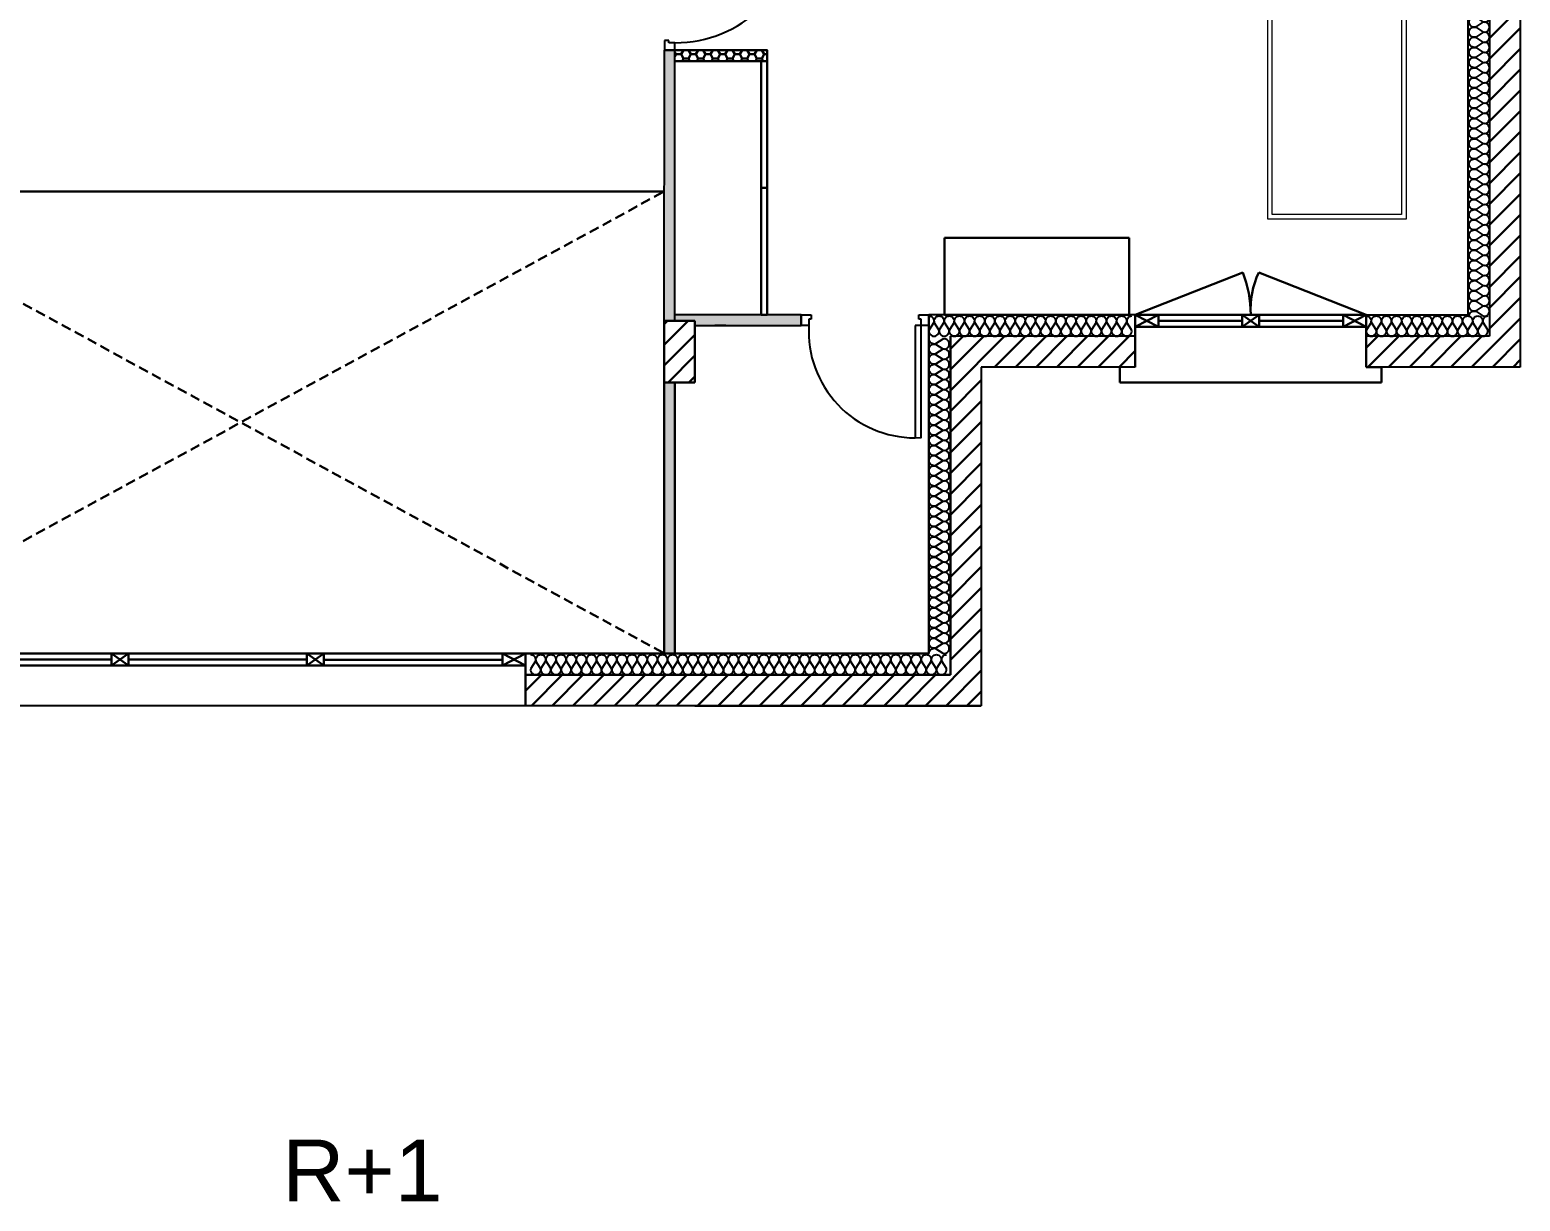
# Model space of a CAD drawing. Header units: millimetres. Extents: x -9 to 8306, y -322 to 906.
# Drawn here: x 523 to 1491, y -322 to 439 of the extents above; entities that cross this region are included whole.
import ezdxf

# ---------------------------------------------------------------- set-up
doc = ezdxf.new("R2010")
doc.units = ezdxf.units.MM
doc.linetypes.add('INTERROMPU2', pattern=[9.525, 6.35, -3.175])
for name, color, linetype in [('Cloisons', 8, 'Continuous'), ('Isolation', 6, 'Continuous'), ('MenuisInt', 4, 'Continuous')]:
    doc.layers.add(name, color=color, linetype=linetype)
doc.layers.add('MenuisExt', color=140, linetype='Continuous', lineweight=18)
doc.layers.add('Mobilier', color=150, linetype='Continuous', lineweight=5)
doc.styles.get("Standard").update_dxf_attribs({"font": 'Arial.ttf'})

# ---------------------------------------------------------------- blocks, each defined once
blk = doc.blocks.new('*U11')
at = {"flags": 128}
for points in [[(0, 1, -0.505863), (0.239, 0.676), (0.009, 0.318, 1.322645), (0.491, 0.318), (0.261, 0.676, -0.505863), (0.5, 1)], [(0.5, 1, -0.505863), (0.739, 0.676), (0.509, 0.318, 1.322645), (0.991, 0.318), (0.761, 0.676, -0.505863), (1, 1)], [(1, 1, -0.505863), (1.239, 0.676), (1.009, 0.318, 1.322645), (1.491, 0.318), (1.261, 0.676, -0.505863), (1.5, 1)], [(1.5, 1, -0.505863), (1.739, 0.676), (1.509, 0.318, 1.322645), (1.991, 0.318), (1.761, 0.676, -0.505863), (2, 1)], [(2, 1, -0.505863), (2.239, 0.676), (2.009, 0.318, 1.322645), (2.491, 0.318), (2.261, 0.676, -0.505863), (2.5, 1)], [(2.5, 1, -0.505863), (2.739, 0.676), (2.509, 0.318, 1.322645), (2.991, 0.318), (2.761, 0.676, -0.505863), (3, 1)], [(3, 1, -0.505863), (3.239, 0.676), (3.009, 0.318, 1.322645), (3.491, 0.318), (3.261, 0.676, -0.505863), (3.5, 1)], [(3.5, 1, -0.505863), (3.739, 0.676), (3.509, 0.318, 1.322645), (3.991, 0.318), (3.761, 0.676, -0.505863), (4, 1)], [(4, 1, -0.505863), (4.239, 0.676), (4.009, 0.318, 1.322645), (4.491, 0.318), (4.261, 0.676, -0.505863), (4.5, 1)], [(4.5, 1, -0.505863), (4.739, 0.676), (4.509, 0.318, 1.322645), (4.991, 0.318), (4.761, 0.676, -0.505863), (5, 1)], [(5, 1, -0.505863), (5.239, 0.676), (5.009, 0.318, 1.322645), (5.491, 0.318), (5.261, 0.676, -0.505863), (5.5, 1)], [(5.5, 1, -0.505863), (5.739, 0.676), (5.509, 0.318, 1.322645), (5.991, 0.318), (5.761, 0.676, -0.505863), (6, 1)], [(6, 1, -0.505863), (6.239, 0.676), (6.009, 0.318, 1.322645), (6.491, 0.318), (6.261, 0.676, -0.505863), (6.5, 1)], [(6.5, 1, -0.505863), (6.739, 0.676), (6.509, 0.318, 1.322645), (6.991, 0.318), (6.761, 0.676, -0.505863), (7, 1)], [(7, 1, -0.505863), (7.239, 0.676), (7.009, 0.318, 1.322645), (7.491, 0.318), (7.261, 0.676, -0.505863), (7.5, 1)], [(7.5, 1, -0.505863), (7.739, 0.676), (7.509, 0.318, 1.322645), (7.991, 0.318), (7.761, 0.676, -0.505863), (8, 1)], [(8, 1, -0.505863), (8.239, 0.676), (8.009, 0.318, 1.322645), (8.491, 0.318), (8.261, 0.676, -0.505863), (8.5, 1)], [(8.5, 1, -0.505863), (8.739, 0.676), (8.509, 0.318, 1.322645), (8.991, 0.318), (8.761, 0.676, -0.505863), (9, 1)], [(9, 1, -0.505863), (9.239, 0.676), (9.009, 0.318, 1.322645), (9.491, 0.318), (9.261, 0.676, -0.505863), (9.5, 1)], [(9.5, 1, -0.505863), (9.739, 0.676), (9.509, 0.318, 1.322645), (9.991, 0.318), (9.761, 0.676, -0.505863), (10, 1)], [(10, 1, -0.505863), (10.239, 0.676), (10.009, 0.318, 1.322645), (10.491, 0.318), (10.261, 0.676, -0.505863), (10.5, 1)], [(10.5, 1, -0.505863), (10.739, 0.676), (10.509, 0.318, 1.322645), (10.991, 0.318), (10.761, 0.676, -0.505863), (11, 1)], [(11, 1, -0.505863), (11.239, 0.676), (11.009, 0.318, 1.322645), (11.491, 0.318), (11.261, 0.676, -0.505863), (11.5, 1)], [(11.5, 1, -0.505863), (11.739, 0.676), (11.509, 0.318, 1.322645), (11.991, 0.318), (11.761, 0.676, -0.505863), (12, 1)], [(12, 1, -0.505863), (12.239, 0.676), (12.009, 0.318, 1.322645), (12.491, 0.318), (12.261, 0.676, -0.505863), (12.5, 1)], [(12.5, 1, -0.505863), (12.739, 0.676), (12.509, 0.318, 1.322645), (12.991, 0.318), (12.761, 0.676, -0.505863), (13, 1)], [(13, 1, -0.505863), (13.239, 0.676), (13.009, 0.318, 1.322645), (13.491, 0.318), (13.261, 0.676, -0.505863), (13.5, 1)], [(13.5, 1, -0.505863), (13.739, 0.676), (13.509, 0.318, 1.322645), (13.991, 0.318), (13.761, 0.676, -0.505863), (14, 1)], [(14, 1, -0.505863), (14.239, 0.676), (14.009, 0.318, 1.322645), (14.491, 0.318), (14.261, 0.676, -0.505863), (14.5, 1)], [(14.5, 1, -0.505863), (14.739, 0.676), (14.509, 0.318, 1.322645), (14.991, 0.318), (14.761, 0.676, -0.505863), (15, 1)], [(15, 1, -0.505863), (15.239, 0.676), (15.009, 0.318, 1.322645), (15.491, 0.318), (15.261, 0.676, -0.505863), (15.5, 1)], [(15.5, 1, -0.505863), (15.739, 0.676), (15.509, 0.318, 1.322645), (15.991, 0.318), (15.761, 0.676, -0.505863), (16, 1)], [(16, 1, -0.505863), (16.239, 0.676), (16.009, 0.318, 1.322645), (16.491, 0.318), (16.261, 0.676, -0.505863), (16.5, 1)], [(16.5, 1, -0.505863), (16.739, 0.676), (16.509, 0.318, 1.322645), (16.991, 0.318), (16.761, 0.676, -0.505863), (17, 1)], [(17, 1, -0.505863), (17.239, 0.676), (17.009, 0.318, 1.322645), (17.491, 0.318), (17.261, 0.676, -0.505863), (17.5, 1)], [(17.5, 1, -0.505863), (17.739, 0.676), (17.509, 0.318, 1.322645), (17.991, 0.318), (17.761, 0.676, -0.505863), (18, 1)], [(18, 1, -0.505863), (18.239, 0.676), (18.009, 0.318, 1.322645), (18.491, 0.318), (18.261, 0.676, -0.505863), (18.5, 1)], [(18.5, 1, -0.505863), (18.739, 0.676), (18.509, 0.318, 1.322645), (18.991, 0.318), (18.761, 0.676, -0.505863), (19, 1)], [(19, 1, -0.505863), (19.239, 0.676), (19.009, 0.318, 1.322645), (19.491, 0.318), (19.261, 0.676, -0.505863), (19.5, 1)], [(19.5, 1, -0.505863), (19.739, 0.676), (19.509, 0.318, 1.322645), (19.991, 0.318), (19.761, 0.676, -0.505863), (20, 1)], [(20, 1, -0.505863), (20.239, 0.676), (20.009, 0.318, 1.322645), (20.491, 0.318), (20.261, 0.676, -0.505863), (20.5, 1)]]:
    blk.add_lwpolyline(points, format="xyb", dxfattribs=at)
blk = doc.blocks.new('*U23')
at = {"flags": 128}
for points in [[(0, 1, -0.505863), (0.239, 0.676), (0.009, 0.318, 1.322645), (0.491, 0.318), (0.261, 0.676, -0.505863), (0.5, 1)], [(0.5, 1, -0.505863), (0.739, 0.676), (0.509, 0.318, 1.322645), (0.991, 0.318), (0.761, 0.676, -0.505863), (1, 1)], [(1, 1, -0.505863), (1.239, 0.676), (1.009, 0.318, 1.322645), (1.491, 0.318), (1.261, 0.676, -0.505863), (1.5, 1)], [(1.5, 1, -0.505863), (1.739, 0.676), (1.509, 0.318, 1.322645), (1.991, 0.318), (1.761, 0.676, -0.505863), (2, 1)], [(2, 1, -0.505863), (2.239, 0.676), (2.009, 0.318, 1.322645), (2.491, 0.318), (2.261, 0.676, -0.505863), (2.5, 1)], [(2.5, 1, -0.505863), (2.739, 0.676), (2.509, 0.318, 1.322645), (2.991, 0.318), (2.761, 0.676, -0.505863), (3, 1)], [(3, 1, -0.505863), (3.239, 0.676), (3.009, 0.318, 1.322645), (3.491, 0.318), (3.261, 0.676, -0.505863), (3.5, 1)], [(3.5, 1, -0.505863), (3.739, 0.676), (3.509, 0.318, 1.322645), (3.991, 0.318), (3.761, 0.676, -0.505863), (4, 1)], [(4, 1, -0.505863), (4.239, 0.676), (4.009, 0.318, 1.322645), (4.491, 0.318), (4.261, 0.676, -0.505863), (4.5, 1)], [(4.5, 1, -0.505863), (4.739, 0.676), (4.509, 0.318, 1.322645), (4.991, 0.318), (4.761, 0.676, -0.505863), (5, 1)], [(5, 1, -0.505863), (5.239, 0.676), (5.009, 0.318, 1.322645), (5.491, 0.318), (5.261, 0.676, -0.505863), (5.5, 1)], [(5.5, 1, -0.505863), (5.739, 0.676), (5.509, 0.318, 1.322645), (5.991, 0.318), (5.761, 0.676, -0.505863), (6, 1)], [(6, 1, -0.505863), (6.239, 0.676), (6.009, 0.318, 1.322645), (6.491, 0.318), (6.261, 0.676, -0.505863), (6.5, 1)], [(6.5, 1, -0.505863), (6.739, 0.676), (6.509, 0.318, 1.322645), (6.991, 0.318), (6.761, 0.676, -0.505863), (7, 1)], [(7, 1, -0.505863), (7.239, 0.676), (7.009, 0.318, 1.322645), (7.491, 0.318), (7.261, 0.676, -0.505863), (7.5, 1)], [(7.5, 1, -0.505863), (7.739, 0.676), (7.509, 0.318, 1.322645), (7.991, 0.318), (7.761, 0.676, -0.505863), (8, 1)], [(8, 1, -0.505863), (8.239, 0.676), (8.009, 0.318, 1.322645), (8.491, 0.318), (8.261, 0.676, -0.505863), (8.5, 1)], [(8.5, 1, -0.505863), (8.739, 0.676), (8.509, 0.318, 1.322645), (8.991, 0.318), (8.761, 0.676, -0.505863), (9, 1)], [(9, 1, -0.505863), (9.239, 0.676), (9.009, 0.318, 1.322645), (9.491, 0.318), (9.261, 0.676, -0.505863), (9.5, 1)], [(9.5, 1, -0.505863), (9.739, 0.676), (9.509, 0.318, 1.322645), (9.991, 0.318), (9.761, 0.676, -0.505863), (10, 1)]]:
    blk.add_lwpolyline(points, format="xyb", dxfattribs=at)
blk = doc.blocks.new('*U22')
at = {"flags": 128}
for points in [[(0, 1, -0.505863), (0.239, 0.676), (0.009, 0.318, 1.322645), (0.491, 0.318), (0.261, 0.676, -0.505863), (0.5, 1)], [(0.5, 1, -0.505863), (0.739, 0.676), (0.509, 0.318, 1.322645), (0.991, 0.318), (0.761, 0.676, -0.505863), (1, 1)], [(1, 1, -0.505863), (1.239, 0.676), (1.009, 0.318, 1.322645), (1.491, 0.318), (1.261, 0.676, -0.505863), (1.5, 1)], [(1.5, 1, -0.505863), (1.739, 0.676), (1.509, 0.318, 1.322645), (1.991, 0.318), (1.761, 0.676, -0.505863), (2, 1)], [(2, 1, -0.505863), (2.239, 0.676), (2.009, 0.318, 1.322645), (2.491, 0.318), (2.261, 0.676, -0.505863), (2.5, 1)], [(2.5, 1, -0.505863), (2.739, 0.676), (2.509, 0.318, 1.322645), (2.991, 0.318), (2.761, 0.676, -0.505863), (3, 1)], [(3, 1, -0.505863), (3.239, 0.676), (3.009, 0.318, 1.322645), (3.491, 0.318), (3.261, 0.676, -0.505863), (3.5, 1)], [(3.5, 1, -0.505863), (3.739, 0.676), (3.509, 0.318, 1.322645), (3.991, 0.318), (3.761, 0.676, -0.505863), (4, 1)], [(4, 1, -0.505863), (4.239, 0.676), (4.009, 0.318, 1.322645), (4.491, 0.318), (4.261, 0.676, -0.505863), (4.5, 1)], [(4.5, 1, -0.505863), (4.739, 0.676), (4.509, 0.318, 1.322645), (4.991, 0.318), (4.761, 0.676, -0.505863), (5, 1)], [(5, 1, -0.505863), (5.239, 0.676), (5.009, 0.318, 1.322645), (5.491, 0.318), (5.261, 0.676, -0.505863), (5.5, 1)], [(5.5, 1, -0.505863), (5.739, 0.676), (5.509, 0.318, 1.322645), (5.991, 0.318), (5.761, 0.676, -0.505863), (6, 1)]]:
    blk.add_lwpolyline(points, format="xyb", dxfattribs=at)
blk = doc.blocks.new('*U17')
at = {"flags": 128}
for points in [[(0, 1, -0.505863), (0.239, 0.676), (0.009, 0.318, 1.322645), (0.491, 0.318), (0.261, 0.676, -0.505863), (0.5, 1)], [(0.5, 1, -0.505863), (0.739, 0.676), (0.509, 0.318, 1.322645), (0.991, 0.318), (0.761, 0.676, -0.505863), (1, 1)], [(1, 1, -0.505863), (1.239, 0.676), (1.009, 0.318, 1.322645), (1.491, 0.318), (1.261, 0.676, -0.505863), (1.5, 1)], [(1.5, 1, -0.505863), (1.739, 0.676), (1.509, 0.318, 1.322645), (1.991, 0.318), (1.761, 0.676, -0.505863), (2, 1)], [(2, 1, -0.505863), (2.239, 0.676), (2.009, 0.318, 1.322645), (2.491, 0.318), (2.261, 0.676, -0.505863), (2.5, 1)], [(2.5, 1, -0.505863), (2.739, 0.676), (2.509, 0.318, 1.322645), (2.991, 0.318), (2.761, 0.676, -0.505863), (3, 1)], [(3, 1, -0.505863), (3.239, 0.676), (3.009, 0.318, 1.322645), (3.491, 0.318), (3.261, 0.676, -0.505863), (3.5, 1)], [(3.5, 1, -0.505863), (3.739, 0.676), (3.509, 0.318, 1.322645), (3.991, 0.318), (3.761, 0.676, -0.505863), (4, 1)], [(4, 1, -0.505863), (4.239, 0.676), (4.009, 0.318, 1.322645), (4.491, 0.318), (4.261, 0.676, -0.505863), (4.5, 1)], [(4.5, 1, -0.505863), (4.739, 0.676), (4.509, 0.318, 1.322645), (4.991, 0.318), (4.761, 0.676, -0.505863), (5, 1)], [(5, 1, -0.505863), (5.239, 0.676), (5.009, 0.318, 1.322645), (5.491, 0.318), (5.261, 0.676, -0.505863), (5.5, 1)], [(5.5, 1, -0.505863), (5.739, 0.676), (5.509, 0.318, 1.322645), (5.991, 0.318), (5.761, 0.676, -0.505863), (6, 1)], [(6, 1, -0.505863), (6.239, 0.676), (6.009, 0.318, 1.322645), (6.491, 0.318), (6.261, 0.676, -0.505863), (6.5, 1)], [(6.5, 1, -0.505863), (6.739, 0.676), (6.509, 0.318, 1.322645), (6.991, 0.318), (6.761, 0.676, -0.505863), (7, 1)], [(7, 1, -0.505863), (7.239, 0.676), (7.009, 0.318, 1.322645), (7.491, 0.318), (7.261, 0.676, -0.505863), (7.5, 1)], [(7.5, 1, -0.505863), (7.739, 0.676), (7.509, 0.318, 1.322645), (7.991, 0.318), (7.761, 0.676, -0.505863), (8, 1)], [(8, 1, -0.505863), (8.239, 0.676), (8.009, 0.318, 1.322645), (8.491, 0.318), (8.261, 0.676, -0.505863), (8.5, 1)], [(8.5, 1, -0.505863), (8.739, 0.676), (8.509, 0.318, 1.322645), (8.991, 0.318), (8.761, 0.676, -0.505863), (9, 1)], [(9, 1, -0.505863), (9.239, 0.676), (9.009, 0.318, 1.322645), (9.491, 0.318), (9.261, 0.676, -0.505863), (9.5, 1)], [(9.5, 1, -0.505863), (9.739, 0.676), (9.509, 0.318, 1.322645), (9.991, 0.318), (9.761, 0.676, -0.505863), (10, 1)], [(10, 1, -0.505863), (10.239, 0.676), (10.009, 0.318, 1.322645), (10.491, 0.318), (10.261, 0.676, -0.505863), (10.5, 1)], [(10.5, 1, -0.505863), (10.739, 0.676), (10.509, 0.318, 1.322645), (10.991, 0.318), (10.761, 0.676, -0.505863), (11, 1)], [(11, 1, -0.505863), (11.239, 0.676), (11.009, 0.318, 1.322645), (11.491, 0.318), (11.261, 0.676, -0.505863), (11.5, 1)], [(11.5, 1, -0.505863), (11.739, 0.676), (11.509, 0.318, 1.322645), (11.991, 0.318), (11.761, 0.676, -0.505863), (12, 1)], [(12, 1, -0.505863), (12.239, 0.676), (12.009, 0.318, 1.322645), (12.491, 0.318), (12.261, 0.676, -0.505863), (12.5, 1)], [(12.5, 1, -0.505863), (12.739, 0.676), (12.509, 0.318, 1.322645), (12.991, 0.318), (12.761, 0.676, -0.505863), (13, 1)], [(13, 1, -0.505863), (13.239, 0.676), (13.009, 0.318, 1.322645), (13.491, 0.318), (13.261, 0.676, -0.505863), (13.5, 1)], [(13.5, 1, -0.505863), (13.739, 0.676), (13.509, 0.318, 1.322645), (13.991, 0.318), (13.761, 0.676, -0.505863), (14, 1)], [(14, 1, -0.505863), (14.239, 0.676), (14.009, 0.318, 1.322645), (14.491, 0.318), (14.261, 0.676, -0.505863), (14.5, 1)], [(14.5, 1, -0.505863), (14.739, 0.676), (14.509, 0.318, 1.322645), (14.991, 0.318), (14.761, 0.676, -0.505863), (15, 1)], [(15, 1, -0.505863), (15.239, 0.676), (15.009, 0.318, 1.322645), (15.491, 0.318), (15.261, 0.676, -0.505863), (15.5, 1)]]:
    blk.add_lwpolyline(points, format="xyb", dxfattribs=at)
blk = doc.blocks.new('*U18')
at = {"flags": 128}
for points in [[(0, 1, -0.505863), (0.239, 0.676), (0.009, 0.318, 1.322645), (0.491, 0.318), (0.261, 0.676, -0.505863), (0.5, 1)], [(0.5, 1, -0.505863), (0.739, 0.676), (0.509, 0.318, 1.322645), (0.991, 0.318), (0.761, 0.676, -0.505863), (1, 1)], [(1, 1, -0.505863), (1.239, 0.676), (1.009, 0.318, 1.322645), (1.491, 0.318), (1.261, 0.676, -0.505863), (1.5, 1)], [(1.5, 1, -0.505863), (1.739, 0.676), (1.509, 0.318, 1.322645), (1.991, 0.318), (1.761, 0.676, -0.505863), (2, 1)], [(2, 1, -0.505863), (2.239, 0.676), (2.009, 0.318, 1.322645), (2.491, 0.318), (2.261, 0.676, -0.505863), (2.5, 1)], [(2.5, 1, -0.505863), (2.739, 0.676), (2.509, 0.318, 1.322645), (2.991, 0.318), (2.761, 0.676, -0.505863), (3, 1)], [(3, 1, -0.505863), (3.239, 0.676), (3.009, 0.318, 1.322645), (3.491, 0.318), (3.261, 0.676, -0.505863), (3.5, 1)], [(3.5, 1, -0.505863), (3.739, 0.676), (3.509, 0.318, 1.322645), (3.991, 0.318), (3.761, 0.676, -0.505863), (4, 1)], [(4, 1, -0.505863), (4.239, 0.676), (4.009, 0.318, 1.322645), (4.491, 0.318), (4.261, 0.676, -0.505863), (4.5, 1)], [(4.5, 1, -0.505863), (4.739, 0.676), (4.509, 0.318, 1.322645), (4.991, 0.318), (4.761, 0.676, -0.505863), (5, 1)], [(5, 1, -0.505863), (5.239, 0.676), (5.009, 0.318, 1.322645), (5.491, 0.318), (5.261, 0.676, -0.505863), (5.5, 1)], [(5.5, 1, -0.505863), (5.739, 0.676), (5.509, 0.318, 1.322645), (5.991, 0.318), (5.761, 0.676, -0.505863), (6, 1)], [(6, 1, -0.505863), (6.239, 0.676), (6.009, 0.318, 1.322645), (6.491, 0.318), (6.261, 0.676, -0.505863), (6.5, 1)], [(6.5, 1, -0.505863), (6.739, 0.676), (6.509, 0.318, 1.322645), (6.991, 0.318), (6.761, 0.676, -0.505863), (7, 1)], [(7, 1, -0.505863), (7.239, 0.676), (7.009, 0.318, 1.322645), (7.491, 0.318), (7.261, 0.676, -0.505863), (7.5, 1)], [(7.5, 1, -0.505863), (7.739, 0.676), (7.509, 0.318, 1.322645), (7.991, 0.318), (7.761, 0.676, -0.505863), (8, 1)], [(8, 1, -0.505863), (8.239, 0.676), (8.009, 0.318, 1.322645), (8.491, 0.318), (8.261, 0.676, -0.505863), (8.5, 1)], [(8.5, 1, -0.505863), (8.739, 0.676), (8.509, 0.318, 1.322645), (8.991, 0.318), (8.761, 0.676, -0.505863), (9, 1)], [(9, 1, -0.505863), (9.239, 0.676), (9.009, 0.318, 1.322645), (9.491, 0.318), (9.261, 0.676, -0.505863), (9.5, 1)], [(9.5, 1, -0.505863), (9.739, 0.676), (9.509, 0.318, 1.322645), (9.991, 0.318), (9.761, 0.676, -0.505863), (10, 1)], [(10, 1, -0.505863), (10.239, 0.676), (10.009, 0.318, 1.322645), (10.491, 0.318), (10.261, 0.676, -0.505863), (10.5, 1)], [(10.5, 1, -0.505863), (10.739, 0.676), (10.509, 0.318, 1.322645), (10.991, 0.318), (10.761, 0.676, -0.505863), (11, 1)], [(11, 1, -0.505863), (11.239, 0.676), (11.009, 0.318, 1.322645), (11.491, 0.318), (11.261, 0.676, -0.505863), (11.5, 1)], [(11.5, 1, -0.505863), (11.739, 0.676), (11.509, 0.318, 1.322645), (11.991, 0.318), (11.761, 0.676, -0.505863), (12, 1)], [(12, 1, -0.505863), (12.239, 0.676), (12.009, 0.318, 1.322645), (12.491, 0.318), (12.261, 0.676, -0.505863), (12.5, 1)], [(12.5, 1, -0.505863), (12.739, 0.676), (12.509, 0.318, 1.322645), (12.991, 0.318), (12.761, 0.676, -0.505863), (13, 1)], [(13, 1, -0.505863), (13.239, 0.676), (13.009, 0.318, 1.322645), (13.491, 0.318), (13.261, 0.676, -0.505863), (13.5, 1)], [(13.5, 1, -0.505863), (13.739, 0.676), (13.509, 0.318, 1.322645), (13.991, 0.318), (13.761, 0.676, -0.505863), (14, 1)], [(14, 1, -0.505863), (14.239, 0.676), (14.009, 0.318, 1.322645), (14.491, 0.318), (14.261, 0.676, -0.505863), (14.5, 1)], [(14.5, 1, -0.505863), (14.739, 0.676), (14.509, 0.318, 1.322645), (14.991, 0.318), (14.761, 0.676, -0.505863), (15, 1)], [(15, 1, -0.505863), (15.239, 0.676), (15.009, 0.318, 1.322645), (15.491, 0.318), (15.261, 0.676, -0.505863), (15.5, 1)], [(15.5, 1, -0.505863), (15.739, 0.676), (15.509, 0.318, 1.322645), (15.991, 0.318), (15.761, 0.676, -0.505863), (16, 1)], [(16, 1, -0.505863), (16.239, 0.676), (16.009, 0.318, 1.322645), (16.491, 0.318), (16.261, 0.676, -0.505863), (16.5, 1)], [(16.5, 1, -0.505863), (16.739, 0.676), (16.509, 0.318, 1.322645), (16.991, 0.318), (16.761, 0.676, -0.505863), (17, 1)], [(17, 1, -0.505863), (17.239, 0.676), (17.009, 0.318, 1.322645), (17.491, 0.318), (17.261, 0.676, -0.505863), (17.5, 1)], [(17.5, 1, -0.505863), (17.739, 0.676), (17.509, 0.318, 1.322645), (17.991, 0.318), (17.761, 0.676, -0.505863), (18, 1)], [(18, 1, -0.505863), (18.239, 0.676), (18.009, 0.318, 1.322645), (18.491, 0.318), (18.261, 0.676, -0.505863), (18.5, 1)], [(18.5, 1, -0.505863), (18.739, 0.676), (18.509, 0.318, 1.322645), (18.991, 0.318), (18.761, 0.676, -0.505863), (19, 1)], [(19, 1, -0.505863), (19.239, 0.676), (19.009, 0.318, 1.322645), (19.491, 0.318), (19.261, 0.676, -0.505863), (19.5, 1)], [(19.5, 1, -0.505863), (19.739, 0.676), (19.509, 0.318, 1.322645), (19.991, 0.318), (19.761, 0.676, -0.505863), (20, 1)], [(20, 1, -0.505863), (20.239, 0.676), (20.009, 0.318, 1.322645), (20.491, 0.318), (20.261, 0.676, -0.505863), (20.5, 1)], [(20.5, 1, -0.505863), (20.739, 0.676), (20.509, 0.318, 1.322645), (20.991, 0.318), (20.761, 0.676, -0.505863), (21, 1)], [(21, 1, -0.505863), (21.239, 0.676), (21.009, 0.318, 1.322645), (21.491, 0.318), (21.261, 0.676, -0.505863), (21.5, 1)], [(21.5, 1, -0.505863), (21.739, 0.676), (21.509, 0.318, 1.322645), (21.991, 0.318), (21.761, 0.676, -0.505863), (22, 1)], [(22, 1, -0.505863), (22.239, 0.676), (22.009, 0.318, 1.322645), (22.491, 0.318), (22.261, 0.676, -0.505863), (22.5, 1)], [(22.5, 1, -0.505863), (22.739, 0.676), (22.509, 0.318, 1.322645), (22.991, 0.318), (22.761, 0.676, -0.505863), (23, 1)], [(23, 1, -0.505863), (23.239, 0.676), (23.009, 0.318, 1.322645), (23.491, 0.318), (23.261, 0.676, -0.505863), (23.5, 1)], [(23.5, 1, -0.505863), (23.739, 0.676), (23.509, 0.318, 1.322645), (23.991, 0.318), (23.761, 0.676, -0.505863), (24, 1)], [(24, 1, -0.505863), (24.239, 0.676), (24.009, 0.318, 1.322645), (24.491, 0.318), (24.261, 0.676, -0.505863), (24.5, 1)], [(24.5, 1, -0.505863), (24.739, 0.676), (24.509, 0.318, 1.322645), (24.991, 0.318), (24.761, 0.676, -0.505863), (25, 1)], [(25, 1, -0.505863), (25.239, 0.676), (25.009, 0.318, 1.322645), (25.491, 0.318), (25.261, 0.676, -0.505863), (25.5, 1)], [(25.5, 1, -0.505863), (25.739, 0.676), (25.509, 0.318, 1.322645), (25.991, 0.318), (25.761, 0.676, -0.505863), (26, 1)], [(26, 1, -0.505863), (26.239, 0.676), (26.009, 0.318, 1.322645), (26.491, 0.318), (26.261, 0.676, -0.505863), (26.5, 1)], [(26.5, 1, -0.505863), (26.739, 0.676), (26.509, 0.318, 1.322645), (26.991, 0.318), (26.761, 0.676, -0.505863), (27, 1)], [(27, 1, -0.505863), (27.239, 0.676), (27.009, 0.318, 1.322645), (27.491, 0.318), (27.261, 0.676, -0.505863), (27.5, 1)], [(27.5, 1, -0.505863), (27.739, 0.676), (27.509, 0.318, 1.322645), (27.991, 0.318), (27.761, 0.676, -0.505863), (28, 1)], [(28, 1, -0.505863), (28.239, 0.676), (28.009, 0.318, 1.322645), (28.491, 0.318), (28.261, 0.676, -0.505863), (28.5, 1)], [(28.5, 1, -0.505863), (28.739, 0.676), (28.509, 0.318, 1.322645), (28.991, 0.318), (28.761, 0.676, -0.505863), (29, 1)], [(29, 1, -0.505863), (29.239, 0.676), (29.009, 0.318, 1.322645), (29.491, 0.318), (29.261, 0.676, -0.505863), (29.5, 1)], [(29.5, 1, -0.505863), (29.739, 0.676), (29.509, 0.318, 1.322645), (29.991, 0.318), (29.761, 0.676, -0.505863), (30, 1)], [(30, 1, -0.505863), (30.239, 0.676), (30.009, 0.318, 1.322645), (30.491, 0.318), (30.261, 0.676, -0.505863), (30.5, 1)], [(30.5, 1, -0.505863), (30.739, 0.676), (30.509, 0.318, 1.322645), (30.991, 0.318), (30.761, 0.676, -0.505863), (31, 1)], [(31, 1, -0.505863), (31.239, 0.676), (31.009, 0.318, 1.322645), (31.491, 0.318), (31.261, 0.676, -0.505863), (31.5, 1)], [(31.5, 1, -0.505863), (31.739, 0.676), (31.509, 0.318, 1.322645), (31.991, 0.318), (31.761, 0.676, -0.505863), (32, 1)], [(32, 1, -0.505863), (32.239, 0.676), (32.009, 0.318, 1.322645), (32.491, 0.318), (32.261, 0.676, -0.505863), (32.5, 1)], [(32.5, 1, -0.505863), (32.739, 0.676), (32.509, 0.318, 1.322645), (32.991, 0.318), (32.761, 0.676, -0.505863), (33, 1)], [(33, 1, -0.505863), (33.239, 0.676), (33.009, 0.318, 1.322645), (33.491, 0.318), (33.261, 0.676, -0.505863), (33.5, 1)], [(33.5, 1, -0.505863), (33.739, 0.676), (33.509, 0.318, 1.322645), (33.991, 0.318), (33.761, 0.676, -0.505863), (34, 1)], [(34, 1, -0.505863), (34.239, 0.676), (34.009, 0.318, 1.322645), (34.491, 0.318), (34.261, 0.676, -0.505863), (34.5, 1)], [(34.5, 1, -0.505863), (34.739, 0.676), (34.509, 0.318, 1.322645), (34.991, 0.318), (34.761, 0.676, -0.505863), (35, 1)], [(35, 1, -0.505863), (35.239, 0.676), (35.009, 0.318, 1.322645), (35.491, 0.318), (35.261, 0.676, -0.505863), (35.5, 1)], [(35.5, 1, -0.505863), (35.739, 0.676), (35.509, 0.318, 1.322645), (35.991, 0.318), (35.761, 0.676, -0.505863), (36, 1)], [(36, 1, -0.505863), (36.239, 0.676), (36.009, 0.318, 1.322645), (36.491, 0.318), (36.261, 0.676, -0.505863), (36.5, 1)], [(36.5, 1, -0.505863), (36.739, 0.676), (36.509, 0.318, 1.322645), (36.991, 0.318), (36.761, 0.676, -0.505863), (37, 1)], [(37, 1, -0.505863), (37.239, 0.676), (37.009, 0.318, 1.322645), (37.491, 0.318), (37.261, 0.676, -0.505863), (37.5, 1)], [(37.5, 1, -0.505863), (37.739, 0.676), (37.509, 0.318, 1.322645), (37.991, 0.318), (37.761, 0.676, -0.505863), (38, 1)], [(38, 1, -0.505863), (38.239, 0.676), (38.009, 0.318, 1.322645), (38.491, 0.318), (38.261, 0.676, -0.505863), (38.5, 1)], [(38.5, 1, -0.505863), (38.739, 0.676), (38.509, 0.318, 1.322645), (38.991, 0.318), (38.761, 0.676, -0.505863), (39, 1)], [(39, 1, -0.505863), (39.239, 0.676), (39.009, 0.318, 1.322645), (39.491, 0.318), (39.261, 0.676, -0.505863), (39.5, 1)], [(39.5, 1, -0.505863), (39.739, 0.676), (39.509, 0.318, 1.322645), (39.991, 0.318), (39.761, 0.676, -0.505863), (40, 1)], [(40, 1, -0.505863), (40.239, 0.676), (40.009, 0.318, 1.322645), (40.491, 0.318), (40.261, 0.676, -0.505863), (40.5, 1)], [(40.5, 1, -0.505863), (40.739, 0.676), (40.509, 0.318, 1.322645), (40.991, 0.318), (40.761, 0.676, -0.505863), (41, 1)], [(41, 1, -0.505863), (41.239, 0.676), (41.009, 0.318, 1.322645), (41.491, 0.318), (41.261, 0.676, -0.505863), (41.5, 1)]]:
    blk.add_lwpolyline(points, format="xyb", dxfattribs=at)
blk = doc.blocks.new('Gruppo-36')
at = {"layer": 'Mobilier', "lineweight": 20}
for p, q in [((-31.3452, 78.5476), (-31.3452, 80.5476)), ((-31.3452, 80.5476), (-30.4452, 80.5476)), ((-30.4452, 80.5476), (-30.4452, 78.5476)), ((-30.5052, 80.4876), (-31.2852, 80.4876)), ((-31.2852, 80.4876), (-31.2852, 80.0676)), ((-30.5052, 80.1076), (-30.5052, 80.4876)), ((-31.1352, 80.1076), (-31.3152, 79.9276)), ((-31.2852, 80.0676), (-31.1752, 80.0676)), ((-31.1352, 79.9276), (-31.1352, 80.1076)), ((-31.1352, 80.1076), (-30.4752, 80.1076)), ((-30.4752, 80.1076), (-30.4752, 78.5776)), ((-31.3152, 78.5776), (-31.3152, 79.9276)), ((-31.3152, 79.9276), (-31.1352, 79.9276)), ((-30.4452, 78.5476), (-31.3452, 78.5476)), ((-30.4752, 78.5776), (-31.3152, 78.5776))]:
    blk.add_line(p, q, dxfattribs=at)

msp = doc.modelspace()

# ---------------------------------------------------------------- hatches: boundary and pattern name
at = {"lineweight": 30, "transparency": 33554687}
h = msp.add_hatch(dxfattribs=at)
h.set_pattern_fill('ANSI31', color=256, scale=3)
h.paths.add_polyline_path([(445.13, 800.31), (445.13, 820.31), (291.13, 820.31), (1.13, 820.31), (1.13, 710.31), (21.13, 710.31), (21.13, 800.31)])
h.paths.add_polyline_path([(21.13, 640.31), (1.13, 640.31), (1.13, 449.31), (21.13, 449.31)])
h.paths.add_polyline_path([(101.13, 220.31), (101.13, 240.31), (21.13, 240.31), (21.13, 319.31), (1.13, 319.31), (1.13, 309.31), (1.13, 220.31)])
h.paths.add_polyline_path([(351.13, 220.31), (351.13, 0.31), (445.13, 0.31), (445.13, 20.31), (371.13, 20.31), (371.13, 220.31), (371.13, 240.31), (251.13, 240.31), (251.13, 220.31)])
h.paths.add_polyline_path([(1191.13, 800.31), (1191.13, 820.31), (1181.13, 820.31), (1091.13, 820.31), (1071.13, 820.31), (845.13, 820.31), (845.13, 800.31)])
h.paths.add_polyline_path([(1471.13, 800.31), (1471.13, 240.31), (1391.13, 240.31), (1391.13, 220.31), (1401.13, 220.31), (1491.13, 220.31), (1491.13, 820.31), (1341.13, 820.31), (1341.13, 800.31)])
h.paths.add_polyline_path([(1241.13, 220.31), (1241.13, 240.31), (1121.13, 240.31), (1121.13, 20.31), (845.13, 20.31), (845.13, 0.31), (1141.13, 0.31), (1141.13, 220.31)])
h = msp.add_hatch(dxfattribs=at)
h.set_pattern_fill('ANSI31', color=256, scale=3)
h.paths.add_polyline_path([(935.13, 210.31), (942.13, 210.31), (955.13, 210.31), (955.13, 250.31), (942.13, 250.31), (935.13, 250.31)])
at = {"layer": 'Cloisons', "lineweight": 30, "transparency": 33554687}
h = msp.add_hatch(dxfattribs=at)
h.set_pattern_fill('HONEY', color=256)
h.paths.add_polyline_path([(942.13, 786.31), (935.13, 786.31), (935.34, 613.52), (942.13, 613.52)])
h.paths.add_polyline_path([(1457.13, 523.31), (935.34, 523.31), (935.34, 516.31), (1457.13, 516.31)])
h.paths.add_polyline_path([(942.13, 426.1), (935.34, 426.1), (935.13, 250.31), (942.13, 250.31)])
h.paths.add_polyline_path([(1024.13, 254.31), (942.13, 254.31), (942.13, 250.31), (955.13, 250.31), (955.13, 247.31), (1024.13, 247.31)])
h.paths.add_polyline_path([(942.13, 210.31), (935.13, 210.31), (935.13, 34.31), (942.13, 34.31)])
h.paths.add_polyline_path([(384.92, 464.1), (378.13, 464.1), (378.13, 254.31), (385.13, 254.31)])
h.paths.add_polyline_path([(384.92, 606.1), (378.13, 606.1), (378.13, 554.31), (384.92, 554.31)])
h.paths.add_polyline_path([(378.13, 561.31), (35.13, 561.31), (35.13, 554.31), (378.13, 554.31)])
h.paths.add_polyline_path([(222.13, 786.31), (215.13, 786.31), (215.13, 696.31), (384.92, 696.31), (385.13, 703.31), (378.13, 703.31), (222.13, 703.31)])
h.paths.add_polyline_path([(242.14, 786.31), (235.14, 786.31), (235.14, 765.63), (242.14, 765.63)], flags=17)
h.paths.add_polyline_path([(242.14, 765.63), (235.14, 765.63), (235.14, 723.63), (242.14, 723.63)], flags=17)
h.paths.add_polyline_path([(242.14, 723.63), (235.14, 723.63), (235.14, 703.31), (242.14, 703.31)], flags=17)
h = msp.add_hatch(dxfattribs=at)
h.set_pattern_fill('HONEY', color=256)
h.paths.add_polyline_path([(1002.13, 426.1), (942.13, 426.1), (942.13, 419.1), (1002.13, 419.1)])

# ---------------------------------------------------------------- linework, layer by layer
for p, q in [((1491.13, 820.31), (1491.13, 220.31)), ((1471.13, 800.31), (1471.13, 240.31)), ((1241.13, 240.31), (1121.13, 240.31)), ((1471.13, 240.31), (1391.13, 240.31)), ((1241.13, 220.31), (1141.13, 220.31)), ((1141.13, 220.31), (1141.13, 0.31)), ((1491.13, 220.31), (1391.13, 220.31)), ((1141.13, 0.31), (351.13, 0.31))]:
    msp.add_line(p, q)
at = {"linetype": 'INTERROMPU2', "lineweight": 30}
for p, q in [((385.13, 34.31), (935.13, 334.31)), ((385.13, 334.31), (935.13, 34.31))]:
    msp.add_line(p, q, dxfattribs=at)
at = {"lineweight": 30}
for p, q in [((955.13, 250.31), (935.13, 250.31)), ((935.13, 250.31), (935.13, 210.31)), ((955.13, 210.31), (955.13, 250.31)), ((1121.13, 20.31), (1121.13, 240.31)), ((1241.13, 240.31), (1241.13, 220.31)), ((1391.13, 240.31), (1391.13, 220.31)), ((1231.13, 210.31), (1231.13, 220.31)), ((1391.13, 220.31), (1401.13, 220.31)), ((1401.13, 220.31), (1401.13, 210.31)), ((935.13, 210.31), (955.13, 210.31)), ((1401.13, 210.31), (1231.13, 210.31)), ((845.13, 34.31), (845.13, 0.31)), ((1121.13, 20.31), (845.13, 20.31)), ((1061.13, 0.31), (955.13, 0.31)), ((1141.13, 0.31), (1061.13, 0.31))]:
    msp.add_line(p, q, dxfattribs=at)
at = {"layer": 'Cloisons'}
for p, q in [((935.13, 250.31), (935.34, 426.1)), ((942.13, 250.31), (942.13, 426.1)), ((1024.13, 254.31), (942.13, 254.31)), ((1107.13, 247.31), (1107.13, 254.31)), ((1165.13, 254.31), (1172.13, 254.31)), ((955.13, 247.31), (1024.13, 247.31)), ((975.13, 247.31), (968.13, 247.31))]:
    msp.add_line(p, q, dxfattribs=at)
at = {"layer": 'Cloisons', "lineweight": 30}
for p, q in [((935.34, 426.1), (942.13, 426.1)), ((385.13, 334.31), (935.13, 334.31)), ((1024.13, 247.31), (1024.13, 254.31)), ((935.13, 250.31), (942.13, 250.31)), ((955.13, 250.31), (942.13, 250.31)), ((955.13, 247.31), (955.13, 250.31)), ((935.13, 210.31), (935.13, 34.31)), ((942.13, 210.31), (935.13, 210.31)), ((942.13, 34.31), (942.13, 210.31)), ((935.13, 34.31), (942.13, 34.31))]:
    msp.add_line(p, q, dxfattribs=at)
msp.add_lwpolyline([(942.13, 426.1), (1002.13, 426.1), (1002.13, 419.1), (942.13, 419.1)], dxfattribs=at)
at = {"layer": 'Isolation'}
for p, q in [((1457.13, 786.31), (1457.13, 254.31)), ((1241.13, 254.31), (1107.13, 254.31)), ((1391.13, 254.31), (1457.13, 254.31))]:
    msp.add_line(p, q, dxfattribs=at)
at = {"layer": 'Isolation', "lineweight": 30}
for p, q in [((1107.13, 34.31), (1107.13, 253.48)), ((1241.13, 254.31), (1241.13, 240.31)), ((1391.13, 254.31), (1391.13, 240.31)), ((845.13, 34.31), (1107.13, 34.31))]:
    msp.add_line(p, q, dxfattribs=at)
at = {"layer": 'MenuisExt', "lineweight": 30}
for p, q in [((1241.13, 254.31), (1310.93, 281.76)), ((1391.13, 254.31), (1321.29, 281.63)), ((1241.13, 254.31), (1256.13, 254.31)), ((1241.13, 246.31), (1241.13, 254.31)), ((1241.13, 254.31), (1256.13, 246.31)), ((1241.13, 246.31), (1256.13, 254.31)), ((1256.13, 254.31), (1256.13, 246.31)), ((1256.13, 254.31), (1376.13, 254.31)), ((1310.63, 246.31), (1310.63, 254.31)), ((1321.63, 246.31), (1310.63, 254.31)), ((1310.63, 246.31), (1321.63, 254.31)), ((1321.63, 246.31), (1321.63, 254.31)), ((1391.13, 254.31), (1376.13, 254.31)), ((1376.13, 254.31), (1376.13, 246.31)), ((1376.13, 246.31), (1391.13, 254.31)), ((1376.13, 254.31), (1391.13, 246.31)), ((1391.13, 246.31), (1391.13, 254.31)), ((1256.13, 246.31), (1241.13, 246.31)), ((1256.13, 250.31), (1310.63, 250.31)), ((1256.13, 246.31), (1310.63, 246.31)), ((1310.63, 246.31), (1321.63, 246.31)), ((1321.63, 250.31), (1376.13, 250.31)), ((1321.63, 246.31), (1376.13, 246.31)), ((1376.13, 246.31), (1391.13, 246.31)), ((460.13, 34.31), (576.13, 34.31)), ((460.13, 30.31), (576.13, 30.31)), ((576.13, 34.31), (576.13, 26.31)), ((576.13, 34.31), (587.13, 34.31)), ((576.13, 26.31), (587.13, 34.31)), ((576.13, 34.31), (587.13, 26.31)), ((587.13, 34.31), (587.13, 26.31)), ((587.13, 34.31), (703.13, 34.31)), ((587.13, 30.31), (703.13, 30.31)), ((703.13, 34.31), (703.13, 26.31)), ((703.13, 34.31), (714.13, 34.31)), ((703.13, 26.31), (714.13, 34.31)), ((703.13, 34.31), (714.13, 26.31)), ((714.13, 34.31), (714.13, 26.31)), ((714.13, 34.31), (830.13, 34.31)), ((714.13, 30.19), (830.13, 30.19)), ((830.13, 34.31), (830.13, 26.31)), ((830.13, 34.31), (845.13, 34.31)), ((830.13, 26.31), (845.13, 34.31)), ((830.13, 34.31), (845.13, 26.31)), ((845.13, 34.31), (845.13, 26.31)), ((576.13, 26.31), (460.13, 26.31)), ((587.13, 26.31), (576.13, 26.31)), ((703.13, 26.31), (587.13, 26.31)), ((714.13, 26.31), (703.13, 26.31)), ((830.13, 26.31), (714.13, 26.31)), ((845.13, 26.31), (830.13, 26.31))]:
    msp.add_line(p, q, dxfattribs=at)
for centre, radius, start, end in [((1241.55, 254.39), 74.59, 359.93961, 21.5307), ((1371.85, 257.94), 55.83, 154.903, 183.73512)]:
    msp.add_arc(centre, radius, start, end, dxfattribs=at)
at = {"layer": 'MenuisInt'}
for p, q in [((938.25, 432.4), (935.34, 432.4)), ((935.34, 432.4), (935.34, 426.1)), ((935.34, 426.1), (942.13, 426.1)), ((938.25, 430.95), (938.25, 432.4)), ((942.13, 430.95), (938.25, 430.95)), ((942.13, 426.1), (942.13, 430.95)), ((1024.13, 247.31), (1024.13, 254.31)), ((1024.13, 254.31), (1030.63, 254.31)), ((1030.63, 254.31), (1030.63, 251.31)), ((1100.63, 251.31), (1100.63, 254.31)), ((1100.63, 254.31), (1107.13, 254.31)), ((1107.13, 254.31), (1107.13, 247.31)), ((1029.13, 247.31), (1024.13, 247.31)), ((1030.63, 251.31), (1029.13, 251.31)), ((1029.13, 251.31), (1029.13, 247.31)), ((1102.13, 247.31), (1098.13, 247.31)), ((1098.13, 247.31), (1098.13, 174.42)), ((1102.13, 251.31), (1100.63, 251.31)), ((1102.13, 247.31), (1102.13, 251.31)), ((1107.13, 247.31), (1102.13, 247.31)), ((1102.13, 174.31), (1102.13, 247.31)), ((1098.13, 174.42), (1102.13, 174.31))]:
    msp.add_line(p, q, dxfattribs=at)
at = {"layer": 'MenuisInt', "lineweight": 30}
for p, q in [((998.13, 254.31), (998.13, 419.1)), ((998.13, 419.1), (1002.13, 419.1)), ((1002.13, 419.1), (1002.13, 254.31)), ((1002.13, 336.71), (998.13, 336.71)), ((1002.13, 254.31), (998.13, 254.31))]:
    msp.add_line(p, q, dxfattribs=at)
at = {"layer": 'MenuisInt'}
for centre, radius, start, end in [((942.13, 511.46), 80.51, 270, 357.23769), ((1098.13, 243.42), 69.11, 176.77292, 270)]:
    msp.add_arc(centre, radius, start, end, dxfattribs=at)
at = {"layer": 'Mobilier', "lineweight": 30}
for p, q in [((1237.13, 304.31), (1117.13, 304.31)), ((1117.13, 304.31), (1117.13, 254.31)), ((1237.13, 254.31), (1237.13, 304.31)), ((1117.13, 254.31), (1237.13, 254.31))]:
    msp.add_line(p, q, dxfattribs=at)

# ---------------------------------------------------------------- block references
at = {"layer": 'Isolation', "lineweight": 30, "xscale": 13.17639831597984, "yscale": 13.17639831597984, "zscale": 13.17639831597984, "rotation": 90}
for name, p in [('*U18', (1471.13, 253.36)), ('*U17', (1120.31, 34.31))]:
    msp.add_blockref(name, p, dxfattribs=at)
at = {"layer": 'Isolation', "lineweight": 30, "xscale": 13.17639831597984, "yscale": 13.17639831597984, "zscale": 13.17639831597984}
for name, p in [('*U23', (1107.13, 240.31)), ('*U22', (1391.13, 240.31)), ('*U11', (848.43, 20.31))]:
    msp.add_blockref(name, p, dxfattribs=at)
at = {"layer": 'Mobilier', "color": 7, "xscale": 100, "yscale": 100, "zscale": 100}
msp.add_blockref('Gruppo-36', (4461.65, -7538.45), dxfattribs=at)

# ---------------------------------------------------------------- texts
at = {"lineweight": 30, "insert": (687.11, -281.58), "char_height": 40, "attachment_point": 1}
msp.add_mtext_dynamic_manual_height_columns('R+1', width=66.7873, gutter_width=12.5, heights=[0], dxfattribs=at)

doc.saveas('drawing.dxf')
